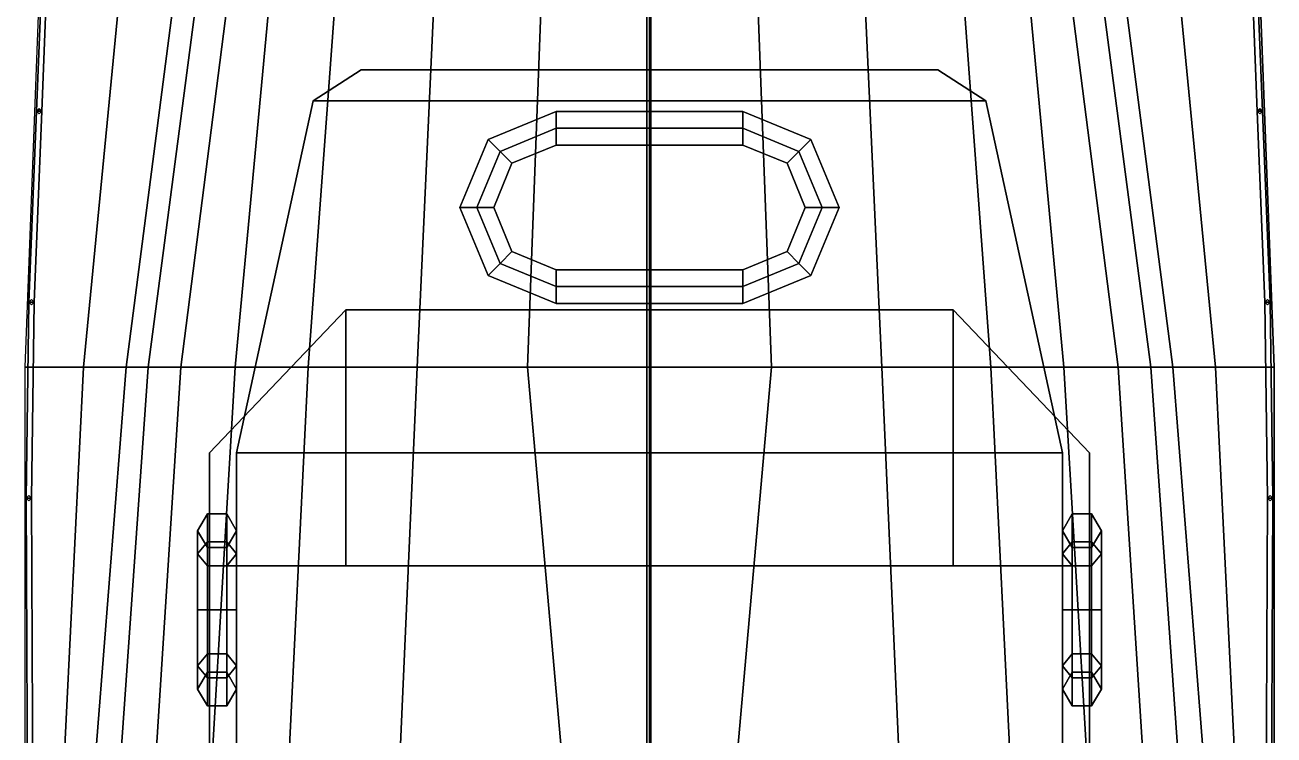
# Model space of a CAD drawing. Header units: millimetres. Extents: x -5 to 5, y -43 to 71.
# Drawn here: x -4.81 to 4.81, y 15.82 to 21.29 of the extents above; entities that cross this region are included whole.
import ezdxf

# ---------------------------------------------------------------- set-up
doc = ezdxf.new("R2010")
doc.units = ezdxf.units.MM
for name, color, linetype in [('boat', 3, 'Continuous'), ('hull2', 7, 'Continuous'), ('railings', 6, 'Continuous')]:
    doc.layers.add(name, color=color, linetype=linetype)

msp = doc.modelspace()

# ---------------------------------------------------------------- linework, layer by layer
for points in [[(-0.02, 6.52, 20.06), (0.01, 6.51, 20.08), (0.01, 42.49, 8.8073), (-0.02, 42.49, 8.79)], [(0.01, 6.53, 20.04), (-0.02, 6.52, 20.06), (-0.02, 42.49, 8.79), (0.01, 42.49, 8.7727)], [(0.01, 6.71, 18.51), (-0.02, 6.7, 18.53), (-0.02, 42.49, 8.79), (0.01, 42.49, 8.77)], [(-0.02, 6.7, 18.53), (0.01, 6.69, 18.55), (0.01, 42.49, 8.81), (-0.02, 42.49, 8.79)], [(0.01, 6.51, 20.08), (0.01, 6.53, 20.04), (0.01, 42.49, 8.7727), (0.01, 42.49, 8.8073)], [(0.01, 6.69, 18.55), (0.01, 6.71, 18.51), (0.01, 42.49, 8.77), (0.01, 42.49, 8.81)], [(-4.58, 24.75, 4.7), (-4.81, 18.65, 4.71), (4.81, 18.65, 4.71), (4.58, 24.75, 4.7)], [(0.94, 18.65, -2.91), (0, 18.65, -2.99), (0, 24.75, -2.99), (0.71, 24.75, -2.88)], [(1.51, 24.75, -2.65), (1.79, 18.65, -2.73), (0.94, 18.65, -2.91), (0.71, 24.75, -2.88)], [(2.18, 24.75, -2.3), (2.63, 18.65, -2.42), (1.79, 18.65, -2.73), (1.51, 24.75, -2.65)], [(2.62, 24.75, -1.9), (3.19, 18.65, -2.03), (2.63, 18.65, -2.42), (2.18, 24.75, -2.3)], [(2.83, 24.75, -1.59), (3.61, 18.65, -1.59), (3.19, 18.65, -2.03), (2.62, 24.75, -1.9)], [(3.06, 24.75, -1.13), (3.86, 18.65, -1.13), (3.61, 18.65, -1.59), (2.83, 24.75, -1.59)], [(3.24, 24.75, -0.56), (4.03, 18.65, -0.56), (3.86, 18.65, -1.13), (3.06, 24.75, -1.13)], [(3.77, 24.75, 2.04), (4.36, 18.65, 2.04), (4.03, 18.65, -0.56), (3.24, 24.75, -0.56)], [(4.58, 24.75, 4.7), (4.81, 18.65, 4.71), (4.36, 18.65, 2.04), (3.77, 24.75, 2.04)], [(-2.22, 20.94, 7.41), (-2.59, 20.7, 7.41), (2.59, 20.7, 7.41), (2.22, 20.94, 7.41)], [(-2.22, 20.94, 4.7), (-2.59, 20.7, 4.7), (-2.59, 20.7, 7.41), (-2.22, 20.94, 7.41)], [(2.22, 20.94, 7.41), (2.22, 20.94, 4.7), (-2.22, 20.94, 4.7), (-2.22, 20.94, 7.41)], [(2.59, 20.7, 7.41), (2.59, 20.7, 4.7), (2.22, 20.94, 4.7), (2.22, 20.94, 7.41)], [(-2.59, 20.7, 4.7), (-3.18, 17.99, 4.71), (-3.18, 17.99, 7.41), (-2.59, 20.7, 7.41)], [(-2.59, 20.7, 7.41), (-3.18, 17.99, 7.41), (3.18, 17.99, 7.41), (2.59, 20.7, 7.41)], [(3.18, 17.99, 7.41), (3.18, 17.99, 4.71), (2.59, 20.7, 4.7), (2.59, 20.7, 7.41)], [(-2.34, 17.12, 9.73), (-3.39, 17.12, 9.73), (-3.39, 17.99, 9.73), (-2.34, 19.09, 9.73)], [(-2.34, 19.09, 9.73), (-3.39, 17.99, 9.73), (-3.39, 17.12, 9.73), (-2.34, 17.12, 9.73)], [(-2.34, 19.09, 7.41), (-2.34, 17.12, 7.41), (-2.34, 17.12, 9.73), (-2.34, 19.09, 9.73)], [(-2.34, 19.09, 9.73), (-2.34, 17.12, 9.73), (2.34, 17.12, 9.73), (2.34, 19.09, 9.73)], [(2.34, 19.09, 9.73), (2.34, 19.09, 7.41), (-2.34, 19.09, 7.41), (-2.34, 19.09, 9.73)], [(2.34, 17.12, 9.73), (2.34, 17.12, 7.41), (2.34, 19.09, 7.41), (2.34, 19.09, 9.73)], [(2.34, 17.12, 9.73), (3.39, 17.12, 9.73), (3.39, 17.99, 9.73), (2.34, 19.09, 9.73)], [(2.34, 19.09, 9.73), (3.39, 17.99, 9.73), (3.39, 17.12, 9.73), (2.34, 17.12, 9.73)], [(-4.81, 18.65, 4.71), (-4.81, 12.55, 4.71), (4.81, 12.55, 4.71), (4.81, 18.65, 4.71)], [(0.4, 12.55, -2.99), (0, 12.55, -2.99), (0, 18.65, -2.99), (0.94, 18.65, -2.91)], [(1.79, 18.65, -2.73), (2.06, 12.55, -2.88), (0.4, 12.55, -2.99), (0.94, 18.65, -2.91)], [(2.63, 18.65, -2.42), (2.93, 12.55, -2.66), (2.06, 12.55, -2.88), (1.79, 18.65, -2.73)], [(3.19, 18.65, -2.03), (3.55, 12.55, -2.32), (2.93, 12.55, -2.66), (2.63, 18.65, -2.42)], [(3.61, 18.65, -1.59), (4, 12.55, -1.86), (3.55, 12.55, -2.32), (3.19, 18.65, -2.03)], [(3.86, 18.65, -1.13), (4.29, 12.55, -1.32), (4, 12.55, -1.86), (3.61, 18.65, -1.59)], [(4.03, 18.65, -0.56), (4.51, 12.55, -0.56), (4.29, 12.55, -1.32), (3.86, 18.65, -1.13)], [(4.36, 18.65, 2.04), (4.66, 12.55, 2.04), (4.51, 12.55, -0.56), (4.03, 18.65, -0.56)], [(4.81, 18.65, 4.71), (4.81, 12.55, 4.71), (4.66, 12.55, 2.04), (4.36, 18.65, 2.04)], [(-3.18, 17.99, 4.71), (-3.18, 15.45, 4.71), (-3.18, 15.45, 7.41), (-3.18, 17.99, 7.41)], [(-3.18, 17.99, 7.41), (-3.18, 15.45, 7.41), (3.18, 15.45, 7.41), (3.18, 17.99, 7.41)], [(3.18, 15.45, 7.41), (3.18, 15.45, 4.71), (3.18, 17.99, 4.71), (3.18, 17.99, 7.41)], [(-3.39, 17.12, 9.73), (-3.39, 15.45, 9.73), (-3.18, 15.45, 9.73), (-3.18, 17.12, 9.73)], [(-3.18, 17.12, 9.73), (-3.18, 15.45, 9.73), (-3.39, 15.45, 9.73), (-3.39, 17.12, 9.73)], [(-3.18, 17.12, 9.73), (-3.18, 15.7, 9.73), (3.18, 15.7, 9.73), (3.18, 17.12, 9.73)], [(-3.18, 17.12, 7.41), (-3.18, 15.7, 7.41), (-3.18, 15.7, 9.73), (-3.18, 17.12, 9.73)], [(-2.34, 17.12, 9.73), (-2.34, 17.12, 7.41), (-3.18, 17.12, 7.41), (-3.18, 17.12, 9.73)], [(3.18, 17.12, 9.73), (3.18, 17.12, 7.41), (2.34, 17.12, 7.41), (2.34, 17.12, 9.73)], [(3.18, 15.7, 9.73), (3.18, 15.7, 7.41), (3.18, 17.12, 7.41), (3.18, 17.12, 9.73)], [(3.18, 17.12, 9.73), (3.18, 15.45, 9.73), (3.39, 15.45, 9.73), (3.39, 17.12, 9.73)], [(3.39, 17.12, 9.73), (3.39, 15.45, 9.73), (3.18, 15.45, 9.73), (3.18, 17.12, 9.73)]]:
    msp.add_3dface(points)
at = {"layer": 'boat'}
for points in [[(-0.72, 20.49, 7.71), (-0.72, 20.6199, 7.635), (-1.2432, 20.4032, 7.635), (-1.1513, 20.3113, 7.71)], [(-0.72, 20.6199, 7.635), (-0.72, 20.6199, 7.485), (-1.2432, 20.4032, 7.485), (-1.2432, 20.4032, 7.635)], [(-0.72, 20.6199, 7.485), (-0.72, 20.49, 7.41), (-1.1513, 20.3113, 7.41), (-1.2432, 20.4032, 7.485)], [(-0.72, 20.49, 8.01), (-0.72, 20.6199, 7.935), (-1.2432, 20.4032, 7.935), (-1.1513, 20.3113, 8.01)], [(-0.72, 20.6199, 7.935), (-0.72, 20.6199, 7.785), (-1.2432, 20.4032, 7.785), (-1.2432, 20.4032, 7.935)], [(-0.72, 20.6199, 7.785), (-0.72, 20.49, 7.71), (-1.1513, 20.3113, 7.71), (-1.2432, 20.4032, 7.785)], [(-0.72, 20.6199, 7.935), (-0.72, 20.49, 8.01), (0.72, 20.49, 8.01), (0.72, 20.6199, 7.935)], [(-0.72, 20.6199, 7.785), (-0.72, 20.6199, 7.935), (0.72, 20.6199, 7.935), (0.72, 20.6199, 7.785)], [(-0.72, 20.49, 7.71), (-0.72, 20.6199, 7.785), (0.72, 20.6199, 7.785), (0.72, 20.49, 7.71)], [(-0.72, 20.6199, 7.635), (-0.72, 20.49, 7.71), (0.72, 20.49, 7.71), (0.72, 20.6199, 7.635)], [(-0.72, 20.6199, 7.485), (-0.72, 20.6199, 7.635), (0.72, 20.6199, 7.635), (0.72, 20.6199, 7.485)], [(-0.72, 20.49, 7.41), (-0.72, 20.6199, 7.485), (0.72, 20.6199, 7.485), (0.72, 20.49, 7.41)], [(1.1513, 20.3113, 7.71), (1.2432, 20.4032, 7.635), (0.72, 20.6199, 7.635), (0.72, 20.49, 7.71)], [(1.2432, 20.4032, 7.635), (1.2432, 20.4032, 7.485), (0.72, 20.6199, 7.485), (0.72, 20.6199, 7.635)], [(1.2432, 20.4032, 7.485), (1.1513, 20.3113, 7.41), (0.72, 20.49, 7.41), (0.72, 20.6199, 7.485)], [(1.2432, 20.4032, 7.935), (1.2432, 20.4032, 7.785), (0.72, 20.6199, 7.785), (0.72, 20.6199, 7.935)], [(1.1513, 20.3113, 8.01), (1.2432, 20.4032, 7.935), (0.72, 20.6199, 7.935), (0.72, 20.49, 8.01)], [(1.2432, 20.4032, 7.785), (1.1513, 20.3113, 7.71), (0.72, 20.49, 7.71), (0.72, 20.6199, 7.785)], [(-1.1513, 20.3113, 7.71), (-1.2432, 20.4032, 7.635), (-1.4599, 19.88, 7.635), (-1.33, 19.88, 7.71)], [(-1.2432, 20.4032, 7.635), (-1.2432, 20.4032, 7.485), (-1.4599, 19.88, 7.485), (-1.4599, 19.88, 7.635)], [(-1.2432, 20.4032, 7.485), (-1.1513, 20.3113, 7.41), (-1.33, 19.88, 7.41), (-1.4599, 19.88, 7.485)], [(-1.1513, 20.3113, 8.01), (-1.2432, 20.4032, 7.935), (-1.4599, 19.88, 7.935), (-1.33, 19.88, 8.01)], [(-1.2432, 20.4032, 7.935), (-1.2432, 20.4032, 7.785), (-1.4599, 19.88, 7.785), (-1.4599, 19.88, 7.935)], [(-1.2432, 20.4032, 7.785), (-1.1513, 20.3113, 7.71), (-1.33, 19.88, 7.71), (-1.4599, 19.88, 7.785)], [(-0.72, 20.49, 7.41), (-0.72, 20.3601, 7.485), (-1.0595, 20.2195, 7.485), (-1.1513, 20.3113, 7.41)], [(-0.72, 20.3601, 7.635), (-0.72, 20.49, 7.71), (-1.1513, 20.3113, 7.71), (-1.0595, 20.2195, 7.635)], [(-0.72, 20.3601, 7.935), (-0.72, 20.49, 8.01), (-1.1513, 20.3113, 8.01), (-1.0595, 20.2195, 7.935)], [(-0.72, 20.49, 7.71), (-0.72, 20.3601, 7.785), (-1.0595, 20.2195, 7.785), (-1.1513, 20.3113, 7.71)], [(-0.72, 20.49, 8.01), (-0.72, 20.3601, 7.935), (0.72, 20.3601, 7.935), (0.72, 20.49, 8.01)], [(-0.72, 20.49, 7.71), (-0.72, 20.3601, 7.635), (0.72, 20.3601, 7.635), (0.72, 20.49, 7.71)], [(-0.72, 20.3601, 7.785), (-0.72, 20.49, 7.71), (0.72, 20.49, 7.71), (0.72, 20.3601, 7.785)], [(-0.72, 20.3601, 7.485), (-0.72, 20.49, 7.41), (0.72, 20.49, 7.41), (0.72, 20.3601, 7.485)], [(1.1513, 20.3113, 7.41), (1.0595, 20.2195, 7.485), (0.72, 20.3601, 7.485), (0.72, 20.49, 7.41)], [(1.0595, 20.2195, 7.635), (1.1513, 20.3113, 7.71), (0.72, 20.49, 7.71), (0.72, 20.3601, 7.635)], [(1.0595, 20.2195, 7.935), (1.1513, 20.3113, 8.01), (0.72, 20.49, 8.01), (0.72, 20.3601, 7.935)], [(1.1513, 20.3113, 7.71), (1.0595, 20.2195, 7.785), (0.72, 20.3601, 7.785), (0.72, 20.49, 7.71)], [(1.33, 19.88, 7.71), (1.4599, 19.88, 7.635), (1.2432, 20.4032, 7.635), (1.1513, 20.3113, 7.71)], [(1.4599, 19.88, 7.485), (1.33, 19.88, 7.41), (1.1513, 20.3113, 7.41), (1.2432, 20.4032, 7.485)], [(1.33, 19.88, 8.01), (1.4599, 19.88, 7.935), (1.2432, 20.4032, 7.935), (1.1513, 20.3113, 8.01)], [(1.4599, 19.88, 7.785), (1.33, 19.88, 7.71), (1.1513, 20.3113, 7.71), (1.2432, 20.4032, 7.785)], [(1.4599, 19.88, 7.635), (1.4599, 19.88, 7.485), (1.2432, 20.4032, 7.485), (1.2432, 20.4032, 7.635)], [(1.4599, 19.88, 7.935), (1.4599, 19.88, 7.785), (1.2432, 20.4032, 7.785), (1.2432, 20.4032, 7.935)], [(-1.1513, 20.3113, 7.41), (-1.0595, 20.2195, 7.485), (-1.2001, 19.88, 7.485), (-1.33, 19.88, 7.41)], [(-1.0595, 20.2195, 7.635), (-1.1513, 20.3113, 7.71), (-1.33, 19.88, 7.71), (-1.2001, 19.88, 7.635)], [(-1.0595, 20.2195, 7.935), (-1.1513, 20.3113, 8.01), (-1.33, 19.88, 8.01), (-1.2001, 19.88, 7.935)], [(-1.1513, 20.3113, 7.71), (-1.0595, 20.2195, 7.785), (-1.2001, 19.88, 7.785), (-1.33, 19.88, 7.71)], [(-0.72, 20.3601, 7.485), (-0.72, 20.3601, 7.635), (-1.0595, 20.2195, 7.635), (-1.0595, 20.2195, 7.485)], [(-0.72, 20.3601, 7.785), (-0.72, 20.3601, 7.935), (-1.0595, 20.2195, 7.935), (-1.0595, 20.2195, 7.785)], [(-0.72, 20.3601, 7.935), (-0.72, 20.3601, 7.785), (0.72, 20.3601, 7.785), (0.72, 20.3601, 7.935)], [(-0.72, 20.3601, 7.635), (-0.72, 20.3601, 7.485), (0.72, 20.3601, 7.485), (0.72, 20.3601, 7.635)], [(1.0595, 20.2195, 7.485), (1.0595, 20.2195, 7.635), (0.72, 20.3601, 7.635), (0.72, 20.3601, 7.485)], [(1.0595, 20.2195, 7.785), (1.0595, 20.2195, 7.935), (0.72, 20.3601, 7.935), (0.72, 20.3601, 7.785)], [(1.33, 19.88, 7.41), (1.2001, 19.88, 7.485), (1.0595, 20.2195, 7.485), (1.1513, 20.3113, 7.41)], [(1.2001, 19.88, 7.635), (1.33, 19.88, 7.71), (1.1513, 20.3113, 7.71), (1.0595, 20.2195, 7.635)], [(1.2001, 19.88, 7.935), (1.33, 19.88, 8.01), (1.1513, 20.3113, 8.01), (1.0595, 20.2195, 7.935)], [(1.33, 19.88, 7.71), (1.2001, 19.88, 7.785), (1.0595, 20.2195, 7.785), (1.1513, 20.3113, 7.71)], [(-1.0595, 20.2195, 7.485), (-1.0595, 20.2195, 7.635), (-1.2001, 19.88, 7.635), (-1.2001, 19.88, 7.485)], [(-1.0595, 20.2195, 7.785), (-1.0595, 20.2195, 7.935), (-1.2001, 19.88, 7.935), (-1.2001, 19.88, 7.785)], [(1.2001, 19.88, 7.485), (1.2001, 19.88, 7.635), (1.0595, 20.2195, 7.635), (1.0595, 20.2195, 7.485)], [(1.2001, 19.88, 7.785), (1.2001, 19.88, 7.935), (1.0595, 20.2195, 7.935), (1.0595, 20.2195, 7.785)], [(-1.33, 19.88, 7.71), (-1.4599, 19.88, 7.635), (-1.2432, 19.3568, 7.635), (-1.1513, 19.4487, 7.71)], [(-1.4599, 19.88, 7.635), (-1.4599, 19.88, 7.485), (-1.2432, 19.3568, 7.485), (-1.2432, 19.3568, 7.635)], [(-1.4599, 19.88, 7.485), (-1.33, 19.88, 7.41), (-1.1513, 19.4487, 7.41), (-1.2432, 19.3568, 7.485)], [(-1.33, 19.88, 8.01), (-1.4599, 19.88, 7.935), (-1.2432, 19.3568, 7.935), (-1.1513, 19.4487, 8.01)], [(-1.4599, 19.88, 7.935), (-1.4599, 19.88, 7.785), (-1.2432, 19.3568, 7.785), (-1.2432, 19.3568, 7.935)], [(-1.4599, 19.88, 7.785), (-1.33, 19.88, 7.71), (-1.1513, 19.4487, 7.71), (-1.2432, 19.3568, 7.785)], [(-1.33, 19.88, 7.41), (-1.2001, 19.88, 7.485), (-1.0595, 19.5405, 7.485), (-1.1513, 19.4487, 7.41)], [(-1.2001, 19.88, 7.635), (-1.33, 19.88, 7.71), (-1.1513, 19.4487, 7.71), (-1.0595, 19.5405, 7.635)], [(-1.2001, 19.88, 7.935), (-1.33, 19.88, 8.01), (-1.1513, 19.4487, 8.01), (-1.0595, 19.5405, 7.935)], [(-1.33, 19.88, 7.71), (-1.2001, 19.88, 7.785), (-1.0595, 19.5405, 7.785), (-1.1513, 19.4487, 7.71)], [(-1.2001, 19.88, 7.485), (-1.2001, 19.88, 7.635), (-1.0595, 19.5405, 7.635), (-1.0595, 19.5405, 7.485)], [(-1.2001, 19.88, 7.785), (-1.2001, 19.88, 7.935), (-1.0595, 19.5405, 7.935), (-1.0595, 19.5405, 7.785)], [(1.1513, 19.4487, 7.41), (1.0595, 19.5405, 7.485), (1.2001, 19.88, 7.485), (1.33, 19.88, 7.41)], [(1.0595, 19.5405, 7.485), (1.0595, 19.5405, 7.635), (1.2001, 19.88, 7.635), (1.2001, 19.88, 7.485)], [(1.0595, 19.5405, 7.635), (1.1513, 19.4487, 7.71), (1.33, 19.88, 7.71), (1.2001, 19.88, 7.635)], [(1.0595, 19.5405, 7.935), (1.1513, 19.4487, 8.01), (1.33, 19.88, 8.01), (1.2001, 19.88, 7.935)], [(1.0595, 19.5405, 7.785), (1.0595, 19.5405, 7.935), (1.2001, 19.88, 7.935), (1.2001, 19.88, 7.785)], [(1.1513, 19.4487, 7.71), (1.0595, 19.5405, 7.785), (1.2001, 19.88, 7.785), (1.33, 19.88, 7.71)], [(1.1513, 19.4487, 7.71), (1.2432, 19.3568, 7.635), (1.4599, 19.88, 7.635), (1.33, 19.88, 7.71)], [(1.2432, 19.3568, 7.485), (1.1513, 19.4487, 7.41), (1.33, 19.88, 7.41), (1.4599, 19.88, 7.485)], [(1.1513, 19.4487, 8.01), (1.2432, 19.3568, 7.935), (1.4599, 19.88, 7.935), (1.33, 19.88, 8.01)], [(1.2432, 19.3568, 7.785), (1.1513, 19.4487, 7.71), (1.33, 19.88, 7.71), (1.4599, 19.88, 7.785)], [(1.2432, 19.3568, 7.635), (1.2432, 19.3568, 7.485), (1.4599, 19.88, 7.485), (1.4599, 19.88, 7.635)], [(1.2432, 19.3568, 7.935), (1.2432, 19.3568, 7.785), (1.4599, 19.88, 7.785), (1.4599, 19.88, 7.935)], [(-1.1513, 19.4487, 7.41), (-1.0595, 19.5405, 7.485), (-0.72, 19.3999, 7.485), (-0.72, 19.27, 7.41)], [(-1.0595, 19.5405, 7.635), (-1.1513, 19.4487, 7.71), (-0.72, 19.27, 7.71), (-0.72, 19.3999, 7.635)], [(-1.0595, 19.5405, 7.935), (-1.1513, 19.4487, 8.01), (-0.72, 19.27, 8.01), (-0.72, 19.3999, 7.935)], [(-1.1513, 19.4487, 7.71), (-1.0595, 19.5405, 7.785), (-0.72, 19.3999, 7.785), (-0.72, 19.27, 7.71)], [(-1.0595, 19.5405, 7.485), (-1.0595, 19.5405, 7.635), (-0.72, 19.3999, 7.635), (-0.72, 19.3999, 7.485)], [(-1.0595, 19.5405, 7.785), (-1.0595, 19.5405, 7.935), (-0.72, 19.3999, 7.935), (-0.72, 19.3999, 7.785)], [(0.72, 19.27, 7.41), (0.72, 19.3999, 7.485), (1.0595, 19.5405, 7.485), (1.1513, 19.4487, 7.41)], [(0.72, 19.3999, 7.485), (0.72, 19.3999, 7.635), (1.0595, 19.5405, 7.635), (1.0595, 19.5405, 7.485)], [(0.72, 19.3999, 7.635), (0.72, 19.27, 7.71), (1.1513, 19.4487, 7.71), (1.0595, 19.5405, 7.635)], [(0.72, 19.3999, 7.935), (0.72, 19.27, 8.01), (1.1513, 19.4487, 8.01), (1.0595, 19.5405, 7.935)], [(0.72, 19.3999, 7.785), (0.72, 19.3999, 7.935), (1.0595, 19.5405, 7.935), (1.0595, 19.5405, 7.785)], [(0.72, 19.27, 7.71), (0.72, 19.3999, 7.785), (1.0595, 19.5405, 7.785), (1.1513, 19.4487, 7.71)], [(-1.1513, 19.4487, 7.71), (-1.2432, 19.3568, 7.635), (-0.72, 19.1401, 7.635), (-0.72, 19.27, 7.71)], [(-1.2432, 19.3568, 7.485), (-1.1513, 19.4487, 7.41), (-0.72, 19.27, 7.41), (-0.72, 19.1401, 7.485)], [(-1.1513, 19.4487, 8.01), (-1.2432, 19.3568, 7.935), (-0.72, 19.1401, 7.935), (-0.72, 19.27, 8.01)], [(-1.2432, 19.3568, 7.785), (-1.1513, 19.4487, 7.71), (-0.72, 19.27, 7.71), (-0.72, 19.1401, 7.785)], [(0.72, 19.27, 7.71), (0.72, 19.1401, 7.635), (1.2432, 19.3568, 7.635), (1.1513, 19.4487, 7.71)], [(0.72, 19.1401, 7.485), (0.72, 19.27, 7.41), (1.1513, 19.4487, 7.41), (1.2432, 19.3568, 7.485)], [(0.72, 19.27, 8.01), (0.72, 19.1401, 7.935), (1.2432, 19.3568, 7.935), (1.1513, 19.4487, 8.01)], [(0.72, 19.1401, 7.785), (0.72, 19.27, 7.71), (1.1513, 19.4487, 7.71), (1.2432, 19.3568, 7.785)], [(-1.2432, 19.3568, 7.635), (-1.2432, 19.3568, 7.485), (-0.72, 19.1401, 7.485), (-0.72, 19.1401, 7.635)], [(-1.2432, 19.3568, 7.935), (-1.2432, 19.3568, 7.785), (-0.72, 19.1401, 7.785), (-0.72, 19.1401, 7.935)], [(-0.72, 19.27, 7.41), (-0.72, 19.3999, 7.485), (0.72, 19.3999, 7.485), (0.72, 19.27, 7.41)], [(-0.72, 19.3999, 7.485), (-0.72, 19.3999, 7.635), (0.72, 19.3999, 7.635), (0.72, 19.3999, 7.485)], [(-0.72, 19.3999, 7.635), (-0.72, 19.27, 7.71), (0.72, 19.27, 7.71), (0.72, 19.3999, 7.635)], [(-0.72, 19.3999, 7.935), (-0.72, 19.27, 8.01), (0.72, 19.27, 8.01), (0.72, 19.3999, 7.935)], [(-0.72, 19.3999, 7.785), (-0.72, 19.3999, 7.935), (0.72, 19.3999, 7.935), (0.72, 19.3999, 7.785)], [(-0.72, 19.27, 7.71), (-0.72, 19.3999, 7.785), (0.72, 19.3999, 7.785), (0.72, 19.27, 7.71)], [(0.72, 19.1401, 7.635), (0.72, 19.1401, 7.485), (1.2432, 19.3568, 7.485), (1.2432, 19.3568, 7.635)], [(0.72, 19.1401, 7.935), (0.72, 19.1401, 7.785), (1.2432, 19.3568, 7.785), (1.2432, 19.3568, 7.935)], [(-0.72, 19.27, 7.71), (-0.72, 19.1401, 7.635), (0.72, 19.1401, 7.635), (0.72, 19.27, 7.71)], [(-0.72, 19.1401, 7.485), (-0.72, 19.27, 7.41), (0.72, 19.27, 7.41), (0.72, 19.1401, 7.485)], [(-0.72, 19.27, 8.01), (-0.72, 19.1401, 7.935), (0.72, 19.1401, 7.935), (0.72, 19.27, 8.01)], [(-0.72, 19.1401, 7.785), (-0.72, 19.27, 7.71), (0.72, 19.27, 7.71), (0.72, 19.1401, 7.785)], [(-0.72, 19.1401, 7.635), (-0.72, 19.1401, 7.485), (0.72, 19.1401, 7.485), (0.72, 19.1401, 7.635)], [(-0.72, 19.1401, 7.935), (-0.72, 19.1401, 7.785), (0.72, 19.1401, 7.785), (0.72, 19.1401, 7.935)], [(-3.405, 17.5199, 5.99), (-3.48, 17.39, 5.99), (-3.48, 17.39, 7.43), (-3.405, 17.5199, 7.43)], [(-3.48, 17.39, 5.99), (-3.405, 17.5199, 5.99), (-3.405, 17.3032, 5.4668), (-3.48, 17.2113, 5.5587)], [(-3.48, 17.2113, 7.8613), (-3.405, 17.3032, 7.9532), (-3.405, 17.5199, 7.43), (-3.48, 17.39, 7.43)], [(-3.255, 17.5199, 5.99), (-3.405, 17.5199, 5.99), (-3.405, 17.5199, 7.43), (-3.255, 17.5199, 7.43)], [(-3.405, 17.5199, 5.99), (-3.255, 17.5199, 5.99), (-3.255, 17.3032, 5.4668), (-3.405, 17.3032, 5.4668)], [(-3.405, 17.3032, 7.9532), (-3.255, 17.3032, 7.9532), (-3.255, 17.5199, 7.43), (-3.405, 17.5199, 7.43)], [(-3.18, 17.39, 5.99), (-3.255, 17.5199, 5.99), (-3.255, 17.5199, 7.43), (-3.18, 17.39, 7.43)], [(-3.255, 17.5199, 5.99), (-3.18, 17.39, 5.99), (-3.18, 17.2113, 5.5587), (-3.255, 17.3032, 5.4668)], [(-3.255, 17.3032, 7.9532), (-3.18, 17.2113, 7.8613), (-3.18, 17.39, 7.43), (-3.255, 17.5199, 7.43)], [(3.255, 17.3032, 5.4668), (3.18, 17.2113, 5.5587), (3.18, 17.39, 5.99), (3.255, 17.5199, 5.99)], [(3.255, 17.5199, 5.99), (3.18, 17.39, 5.99), (3.18, 17.39, 7.43), (3.255, 17.5199, 7.43)], [(3.255, 17.5199, 7.43), (3.18, 17.39, 7.43), (3.18, 17.2113, 7.8613), (3.255, 17.3032, 7.9532)], [(3.405, 17.3032, 5.4668), (3.255, 17.3032, 5.4668), (3.255, 17.5199, 5.99), (3.405, 17.5199, 5.99)], [(3.405, 17.5199, 7.43), (3.255, 17.5199, 7.43), (3.255, 17.3032, 7.9532), (3.405, 17.3032, 7.9532)], [(3.405, 17.5199, 5.99), (3.255, 17.5199, 5.99), (3.255, 17.5199, 7.43), (3.405, 17.5199, 7.43)], [(3.48, 17.2113, 5.5587), (3.405, 17.3032, 5.4668), (3.405, 17.5199, 5.99), (3.48, 17.39, 5.99)], [(3.48, 17.39, 5.99), (3.405, 17.5199, 5.99), (3.405, 17.5199, 7.43), (3.48, 17.39, 7.43)], [(3.48, 17.39, 7.43), (3.405, 17.5199, 7.43), (3.405, 17.3032, 7.9532), (3.48, 17.2113, 7.8613)], [(-3.48, 17.39, 5.99), (-3.405, 17.2601, 5.99), (-3.405, 17.2601, 7.43), (-3.48, 17.39, 7.43)], [(-3.405, 17.2601, 5.99), (-3.48, 17.39, 5.99), (-3.48, 17.2113, 5.5587), (-3.405, 17.1195, 5.6505)], [(-3.405, 17.1195, 7.7695), (-3.48, 17.2113, 7.8613), (-3.48, 17.39, 7.43), (-3.405, 17.2601, 7.43)], [(-3.255, 17.2601, 5.99), (-3.18, 17.39, 5.99), (-3.18, 17.39, 7.43), (-3.255, 17.2601, 7.43)], [(-3.18, 17.39, 5.99), (-3.255, 17.2601, 5.99), (-3.255, 17.1195, 5.6505), (-3.18, 17.2113, 5.5587)], [(-3.18, 17.2113, 7.8613), (-3.255, 17.1195, 7.7695), (-3.255, 17.2601, 7.43), (-3.18, 17.39, 7.43)], [(3.18, 17.2113, 5.5587), (3.255, 17.1195, 5.6505), (3.255, 17.2601, 5.99), (3.18, 17.39, 5.99)], [(3.18, 17.39, 7.43), (3.255, 17.2601, 7.43), (3.255, 17.1195, 7.7695), (3.18, 17.2113, 7.8613)], [(3.18, 17.39, 5.99), (3.255, 17.2601, 5.99), (3.255, 17.2601, 7.43), (3.18, 17.39, 7.43)], [(3.405, 17.1195, 5.6505), (3.48, 17.2113, 5.5587), (3.48, 17.39, 5.99), (3.405, 17.2601, 5.99)], [(3.405, 17.2601, 7.43), (3.48, 17.39, 7.43), (3.48, 17.2113, 7.8613), (3.405, 17.1195, 7.7695)], [(3.405, 17.2601, 5.99), (3.48, 17.39, 5.99), (3.48, 17.39, 7.43), (3.405, 17.2601, 7.43)], [(-3.48, 17.2113, 5.5587), (-3.405, 17.3032, 5.4668), (-3.405, 16.78, 5.2501), (-3.48, 16.78, 5.38)], [(-3.48, 16.78, 8.04), (-3.405, 16.78, 8.1699), (-3.405, 17.3032, 7.9532), (-3.48, 17.2113, 7.8613)], [(-3.405, 17.3032, 5.4668), (-3.255, 17.3032, 5.4668), (-3.255, 16.78, 5.2501), (-3.405, 16.78, 5.2501)], [(-3.405, 16.78, 8.1699), (-3.255, 16.78, 8.1699), (-3.255, 17.3032, 7.9532), (-3.405, 17.3032, 7.9532)], [(-3.405, 17.2601, 5.99), (-3.255, 17.2601, 5.99), (-3.255, 17.2601, 7.43), (-3.405, 17.2601, 7.43)], [(-3.255, 17.2601, 5.99), (-3.405, 17.2601, 5.99), (-3.405, 17.1195, 5.6505), (-3.255, 17.1195, 5.6505)], [(-3.255, 17.1195, 7.7695), (-3.405, 17.1195, 7.7695), (-3.405, 17.2601, 7.43), (-3.255, 17.2601, 7.43)], [(-3.255, 17.3032, 5.4668), (-3.18, 17.2113, 5.5587), (-3.18, 16.78, 5.38), (-3.255, 16.78, 5.2501)], [(-3.255, 16.78, 8.1699), (-3.18, 16.78, 8.04), (-3.18, 17.2113, 7.8613), (-3.255, 17.3032, 7.9532)], [(-3.255, 17.2601, 5.99), (-3.255, 17.2601, 7.43), (-3.255, 16.2999, 7.43), (-3.255, 16.2999, 5.99)], [(-3.255, 16.2999, 5.99), (-3.255, 16.2999, 7.43), (-3.255, 17.2601, 7.43), (-3.255, 17.2601, 5.99)], [(-3.255, 16.4405, 5.6505), (-3.255, 16.2999, 5.99), (-3.255, 17.2601, 5.99), (-3.255, 17.1195, 5.6505)], [(-3.255, 17.1195, 5.6505), (-3.255, 17.2601, 5.99), (-3.255, 16.2999, 5.99), (-3.255, 16.4405, 5.6505)], [(-3.255, 17.1195, 7.7695), (-3.255, 17.2601, 7.43), (-3.255, 16.2999, 7.43), (-3.255, 16.4405, 7.7695)], [(-3.255, 16.4405, 7.7695), (-3.255, 16.2999, 7.43), (-3.255, 17.2601, 7.43), (-3.255, 17.1195, 7.7695)], [(3.255, 16.78, 5.2501), (3.18, 16.78, 5.38), (3.18, 17.2113, 5.5587), (3.255, 17.3032, 5.4668)], [(3.255, 17.3032, 7.9532), (3.18, 17.2113, 7.8613), (3.18, 16.78, 8.04), (3.255, 16.78, 8.1699)], [(3.405, 16.78, 5.2501), (3.255, 16.78, 5.2501), (3.255, 17.3032, 5.4668), (3.405, 17.3032, 5.4668)], [(3.405, 17.3032, 7.9532), (3.255, 17.3032, 7.9532), (3.255, 16.78, 8.1699), (3.405, 16.78, 8.1699)], [(3.255, 17.1195, 5.6505), (3.255, 17.2601, 5.99), (3.255, 16.2999, 5.99), (3.255, 16.4405, 5.6505)], [(3.255, 16.4405, 5.6505), (3.255, 16.2999, 5.99), (3.255, 17.2601, 5.99), (3.255, 17.1195, 5.6505)], [(3.255, 16.2999, 5.99), (3.255, 16.2999, 7.43), (3.255, 17.2601, 7.43), (3.255, 17.2601, 5.99)], [(3.255, 17.2601, 5.99), (3.255, 17.2601, 7.43), (3.255, 16.2999, 7.43), (3.255, 16.2999, 5.99)], [(3.255, 16.4405, 7.7695), (3.255, 16.2999, 7.43), (3.255, 17.2601, 7.43), (3.255, 17.1195, 7.7695)], [(3.255, 17.1195, 7.7695), (3.255, 17.2601, 7.43), (3.255, 16.2999, 7.43), (3.255, 16.4405, 7.7695)], [(3.255, 17.1195, 5.6505), (3.405, 17.1195, 5.6505), (3.405, 17.2601, 5.99), (3.255, 17.2601, 5.99)], [(3.255, 17.2601, 7.43), (3.405, 17.2601, 7.43), (3.405, 17.1195, 7.7695), (3.255, 17.1195, 7.7695)], [(3.255, 17.2601, 5.99), (3.405, 17.2601, 5.99), (3.405, 17.2601, 7.43), (3.255, 17.2601, 7.43)], [(3.48, 16.78, 5.38), (3.405, 16.78, 5.2501), (3.405, 17.3032, 5.4668), (3.48, 17.2113, 5.5587)], [(3.48, 17.2113, 7.8613), (3.405, 17.3032, 7.9532), (3.405, 16.78, 8.1699), (3.48, 16.78, 8.04)], [(-3.405, 17.1195, 5.6505), (-3.48, 17.2113, 5.5587), (-3.48, 16.78, 5.38), (-3.405, 16.78, 5.5099)], [(-3.405, 16.78, 7.9101), (-3.48, 16.78, 8.04), (-3.48, 17.2113, 7.8613), (-3.405, 17.1195, 7.7695)], [(-3.18, 17.2113, 5.5587), (-3.255, 17.1195, 5.6505), (-3.255, 16.78, 5.5099), (-3.18, 16.78, 5.38)], [(-3.18, 16.78, 8.04), (-3.255, 16.78, 7.9101), (-3.255, 17.1195, 7.7695), (-3.18, 17.2113, 7.8613)], [(3.18, 17.2113, 7.8613), (3.255, 17.1195, 7.7695), (3.255, 16.78, 7.9101), (3.18, 16.78, 8.04)], [(3.18, 16.78, 5.38), (3.255, 16.78, 5.5099), (3.255, 17.1195, 5.6505), (3.18, 17.2113, 5.5587)], [(3.405, 17.1195, 7.7695), (3.48, 17.2113, 7.8613), (3.48, 16.78, 8.04), (3.405, 16.78, 7.9101)], [(3.405, 16.78, 5.5099), (3.48, 16.78, 5.38), (3.48, 17.2113, 5.5587), (3.405, 17.1195, 5.6505)], [(-3.255, 17.1195, 5.6505), (-3.405, 17.1195, 5.6505), (-3.405, 16.78, 5.5099), (-3.255, 16.78, 5.5099)], [(-3.255, 16.78, 7.9101), (-3.405, 16.78, 7.9101), (-3.405, 17.1195, 7.7695), (-3.255, 17.1195, 7.7695)], [(-3.255, 16.78, 5.5099), (-3.255, 17.1195, 5.6505), (-3.255, 16.4405, 5.6505), (-3.255, 16.78, 5.5099)], [(-3.255, 16.78, 5.5099), (-3.255, 16.4405, 5.6505), (-3.255, 17.1195, 5.6505), (-3.255, 16.78, 5.5099)], [(-3.255, 16.78, 7.9101), (-3.255, 17.1195, 7.7695), (-3.255, 16.4405, 7.7695), (-3.255, 16.78, 7.9101)], [(-3.255, 16.78, 7.9101), (-3.255, 16.4405, 7.7695), (-3.255, 17.1195, 7.7695), (-3.255, 16.78, 7.9101)], [(3.255, 16.78, 5.5099), (3.255, 16.4405, 5.6505), (3.255, 17.1195, 5.6505), (3.255, 16.78, 5.5099)], [(3.255, 16.78, 5.5099), (3.255, 17.1195, 5.6505), (3.255, 16.4405, 5.6505), (3.255, 16.78, 5.5099)], [(3.255, 16.78, 7.9101), (3.255, 16.4405, 7.7695), (3.255, 17.1195, 7.7695), (3.255, 16.78, 7.9101)], [(3.255, 16.78, 7.9101), (3.255, 17.1195, 7.7695), (3.255, 16.4405, 7.7695), (3.255, 16.78, 7.9101)], [(3.255, 17.1195, 7.7695), (3.405, 17.1195, 7.7695), (3.405, 16.78, 7.9101), (3.255, 16.78, 7.9101)], [(3.255, 16.78, 5.5099), (3.405, 16.78, 5.5099), (3.405, 17.1195, 5.6505), (3.255, 17.1195, 5.6505)], [(-3.405, 16.78, 5.5099), (-3.48, 16.78, 5.38), (-3.48, 16.3487, 5.5587), (-3.405, 16.4405, 5.6505)], [(-3.48, 16.78, 5.38), (-3.405, 16.78, 5.2501), (-3.405, 16.2568, 5.4668), (-3.48, 16.3487, 5.5587)], [(-3.405, 16.4405, 7.7695), (-3.48, 16.3487, 7.8613), (-3.48, 16.78, 8.04), (-3.405, 16.78, 7.9101)], [(-3.48, 16.3487, 7.8613), (-3.405, 16.2568, 7.9532), (-3.405, 16.78, 8.1699), (-3.48, 16.78, 8.04)], [(-3.405, 16.78, 5.2501), (-3.255, 16.78, 5.2501), (-3.255, 16.2568, 5.4668), (-3.405, 16.2568, 5.4668)], [(-3.255, 16.78, 5.5099), (-3.405, 16.78, 5.5099), (-3.405, 16.4405, 5.6505), (-3.255, 16.4405, 5.6505)], [(-3.405, 16.2568, 7.9532), (-3.255, 16.2568, 7.9532), (-3.255, 16.78, 8.1699), (-3.405, 16.78, 8.1699)], [(-3.255, 16.4405, 7.7695), (-3.405, 16.4405, 7.7695), (-3.405, 16.78, 7.9101), (-3.255, 16.78, 7.9101)], [(-3.18, 16.78, 5.38), (-3.255, 16.78, 5.5099), (-3.255, 16.4405, 5.6505), (-3.18, 16.3487, 5.5587)], [(-3.255, 16.78, 5.2501), (-3.18, 16.78, 5.38), (-3.18, 16.3487, 5.5587), (-3.255, 16.2568, 5.4668)], [(-3.18, 16.3487, 7.8613), (-3.255, 16.4405, 7.7695), (-3.255, 16.78, 7.9101), (-3.18, 16.78, 8.04)], [(-3.255, 16.2568, 7.9532), (-3.18, 16.3487, 7.8613), (-3.18, 16.78, 8.04), (-3.255, 16.78, 8.1699)], [(3.255, 16.2568, 5.4668), (3.18, 16.3487, 5.5587), (3.18, 16.78, 5.38), (3.255, 16.78, 5.2501)], [(3.18, 16.78, 8.04), (3.255, 16.78, 7.9101), (3.255, 16.4405, 7.7695), (3.18, 16.3487, 7.8613)], [(3.255, 16.78, 8.1699), (3.18, 16.78, 8.04), (3.18, 16.3487, 7.8613), (3.255, 16.2568, 7.9532)], [(3.18, 16.3487, 5.5587), (3.255, 16.4405, 5.6505), (3.255, 16.78, 5.5099), (3.18, 16.78, 5.38)], [(3.405, 16.2568, 5.4668), (3.255, 16.2568, 5.4668), (3.255, 16.78, 5.2501), (3.405, 16.78, 5.2501)], [(3.405, 16.78, 8.1699), (3.255, 16.78, 8.1699), (3.255, 16.2568, 7.9532), (3.405, 16.2568, 7.9532)], [(3.255, 16.78, 7.9101), (3.405, 16.78, 7.9101), (3.405, 16.4405, 7.7695), (3.255, 16.4405, 7.7695)], [(3.255, 16.4405, 5.6505), (3.405, 16.4405, 5.6505), (3.405, 16.78, 5.5099), (3.255, 16.78, 5.5099)], [(3.48, 16.3487, 5.5587), (3.405, 16.2568, 5.4668), (3.405, 16.78, 5.2501), (3.48, 16.78, 5.38)], [(3.405, 16.78, 7.9101), (3.48, 16.78, 8.04), (3.48, 16.3487, 7.8613), (3.405, 16.4405, 7.7695)], [(3.48, 16.78, 8.04), (3.405, 16.78, 8.1699), (3.405, 16.2568, 7.9532), (3.48, 16.3487, 7.8613)], [(3.405, 16.4405, 5.6505), (3.48, 16.3487, 5.5587), (3.48, 16.78, 5.38), (3.405, 16.78, 5.5099)], [(-3.405, 16.4405, 5.6505), (-3.48, 16.3487, 5.5587), (-3.48, 16.17, 5.99), (-3.405, 16.2999, 5.99)], [(-3.405, 16.2999, 7.43), (-3.48, 16.17, 7.43), (-3.48, 16.3487, 7.8613), (-3.405, 16.4405, 7.7695)], [(-3.255, 16.4405, 5.6505), (-3.405, 16.4405, 5.6505), (-3.405, 16.2999, 5.99), (-3.255, 16.2999, 5.99)], [(-3.255, 16.2999, 7.43), (-3.405, 16.2999, 7.43), (-3.405, 16.4405, 7.7695), (-3.255, 16.4405, 7.7695)], [(-3.18, 16.3487, 5.5587), (-3.255, 16.4405, 5.6505), (-3.255, 16.2999, 5.99), (-3.18, 16.17, 5.99)], [(-3.18, 16.17, 7.43), (-3.255, 16.2999, 7.43), (-3.255, 16.4405, 7.7695), (-3.18, 16.3487, 7.8613)], [(3.18, 16.17, 5.99), (3.255, 16.2999, 5.99), (3.255, 16.4405, 5.6505), (3.18, 16.3487, 5.5587)], [(3.18, 16.3487, 7.8613), (3.255, 16.4405, 7.7695), (3.255, 16.2999, 7.43), (3.18, 16.17, 7.43)], [(3.255, 16.2999, 5.99), (3.405, 16.2999, 5.99), (3.405, 16.4405, 5.6505), (3.255, 16.4405, 5.6505)], [(3.255, 16.4405, 7.7695), (3.405, 16.4405, 7.7695), (3.405, 16.2999, 7.43), (3.255, 16.2999, 7.43)], [(3.405, 16.2999, 5.99), (3.48, 16.17, 5.99), (3.48, 16.3487, 5.5587), (3.405, 16.4405, 5.6505)], [(3.405, 16.4405, 7.7695), (3.48, 16.3487, 7.8613), (3.48, 16.17, 7.43), (3.405, 16.2999, 7.43)], [(-3.48, 16.3487, 5.5587), (-3.405, 16.2568, 5.4668), (-3.405, 16.0401, 5.99), (-3.48, 16.17, 5.99)], [(-3.48, 16.17, 7.43), (-3.405, 16.0401, 7.43), (-3.405, 16.2568, 7.9532), (-3.48, 16.3487, 7.8613)], [(-3.405, 16.2999, 5.99), (-3.48, 16.17, 5.99), (-3.48, 16.17, 7.43), (-3.405, 16.2999, 7.43)], [(-3.255, 16.2999, 5.99), (-3.405, 16.2999, 5.99), (-3.405, 16.2999, 7.43), (-3.255, 16.2999, 7.43)], [(-3.255, 16.2568, 5.4668), (-3.18, 16.3487, 5.5587), (-3.18, 16.17, 5.99), (-3.255, 16.0401, 5.99)], [(-3.255, 16.0401, 7.43), (-3.18, 16.17, 7.43), (-3.18, 16.3487, 7.8613), (-3.255, 16.2568, 7.9532)], [(-3.18, 16.17, 5.99), (-3.255, 16.2999, 5.99), (-3.255, 16.2999, 7.43), (-3.18, 16.17, 7.43)], [(3.255, 16.0401, 5.99), (3.18, 16.17, 5.99), (3.18, 16.3487, 5.5587), (3.255, 16.2568, 5.4668)], [(3.255, 16.2568, 7.9532), (3.18, 16.3487, 7.8613), (3.18, 16.17, 7.43), (3.255, 16.0401, 7.43)], [(3.255, 16.2999, 5.99), (3.18, 16.17, 5.99), (3.18, 16.17, 7.43), (3.255, 16.2999, 7.43)], [(3.405, 16.2999, 5.99), (3.255, 16.2999, 5.99), (3.255, 16.2999, 7.43), (3.405, 16.2999, 7.43)], [(3.48, 16.17, 5.99), (3.405, 16.0401, 5.99), (3.405, 16.2568, 5.4668), (3.48, 16.3487, 5.5587)], [(3.48, 16.3487, 7.8613), (3.405, 16.2568, 7.9532), (3.405, 16.0401, 7.43), (3.48, 16.17, 7.43)], [(3.48, 16.17, 5.99), (3.405, 16.2999, 5.99), (3.405, 16.2999, 7.43), (3.48, 16.17, 7.43)], [(-3.48, 16.17, 5.99), (-3.405, 16.0401, 5.99), (-3.405, 16.0401, 7.43), (-3.48, 16.17, 7.43)], [(-3.405, 16.2568, 5.4668), (-3.255, 16.2568, 5.4668), (-3.255, 16.0401, 5.99), (-3.405, 16.0401, 5.99)], [(-3.405, 16.0401, 7.43), (-3.255, 16.0401, 7.43), (-3.255, 16.2568, 7.9532), (-3.405, 16.2568, 7.9532)], [(-3.255, 16.0401, 5.99), (-3.18, 16.17, 5.99), (-3.18, 16.17, 7.43), (-3.255, 16.0401, 7.43)], [(3.18, 16.17, 5.99), (3.255, 16.0401, 5.99), (3.255, 16.0401, 7.43), (3.18, 16.17, 7.43)], [(3.405, 16.0401, 5.99), (3.255, 16.0401, 5.99), (3.255, 16.2568, 5.4668), (3.405, 16.2568, 5.4668)], [(3.405, 16.2568, 7.9532), (3.255, 16.2568, 7.9532), (3.255, 16.0401, 7.43), (3.405, 16.0401, 7.43)], [(3.405, 16.0401, 5.99), (3.48, 16.17, 5.99), (3.48, 16.17, 7.43), (3.405, 16.0401, 7.43)], [(-3.405, 16.0401, 5.99), (-3.255, 16.0401, 5.99), (-3.255, 16.0401, 7.43), (-3.405, 16.0401, 7.43)], [(3.255, 16.0401, 5.99), (3.405, 16.0401, 5.99), (3.405, 16.0401, 7.43), (3.255, 16.0401, 7.43)]]:
    msp.add_3dface(points, dxfattribs=at)
at = {"layer": 'hull2'}
for points in [[(-4.58, 24.75, 4.7), (-4.81, 18.65, 4.71), (-4.36, 18.65, 2.04), (-3.77, 24.75, 2.04)], [(-3.77, 24.75, 2.04), (-4.36, 18.65, 2.04), (-4.03, 18.65, -0.56), (-3.24, 24.75, -0.56)], [(-3.24, 24.75, -0.56), (-4.03, 18.65, -0.56), (-3.86, 18.65, -1.13), (-3.06, 24.75, -1.13)], [(-3.06, 24.75, -1.13), (-3.86, 18.65, -1.13), (-3.61, 18.65, -1.59), (-2.83, 24.75, -1.59)], [(-2.83, 24.75, -1.59), (-3.61, 18.65, -1.59), (-3.19, 18.65, -2.03), (-2.62, 24.75, -1.9)], [(-2.62, 24.75, -1.9), (-3.19, 18.65, -2.03), (-2.63, 18.65, -2.42), (-2.18, 24.75, -2.3)], [(-2.18, 24.75, -2.3), (-2.63, 18.65, -2.42), (-1.79, 18.65, -2.73), (-1.51, 24.75, -2.65)], [(-1.51, 24.75, -2.65), (-1.79, 18.65, -2.73), (-0.94, 18.65, -2.91), (-0.71, 24.75, -2.88)], [(-0.94, 18.65, -2.91), (0, 18.65, -2.99), (0, 24.75, -2.99), (-0.71, 24.75, -2.88)], [(-4.81, 18.65, 4.71), (-4.81, 12.55, 4.71), (-4.66, 12.55, 2.04), (-4.36, 18.65, 2.04)], [(-4.36, 18.65, 2.04), (-4.66, 12.55, 2.04), (-4.51, 12.55, -0.56), (-4.03, 18.65, -0.56)], [(-4.03, 18.65, -0.56), (-4.51, 12.55, -0.56), (-4.29, 12.55, -1.32), (-3.86, 18.65, -1.13)], [(-3.86, 18.65, -1.13), (-4.29, 12.55, -1.32), (-4, 12.55, -1.86), (-3.61, 18.65, -1.59)], [(-3.61, 18.65, -1.59), (-4, 12.55, -1.86), (-3.55, 12.55, -2.32), (-3.19, 18.65, -2.03)], [(-3.19, 18.65, -2.03), (-3.55, 12.55, -2.32), (-2.93, 12.55, -2.66), (-2.63, 18.65, -2.42)], [(-2.63, 18.65, -2.42), (-2.93, 12.55, -2.66), (-2.06, 12.55, -2.88), (-1.79, 18.65, -2.73)], [(-1.79, 18.65, -2.73), (-2.06, 12.55, -2.88), (-0.4, 12.55, -2.99), (-0.94, 18.65, -2.91)], [(-0.4, 12.55, -2.99), (0, 12.55, -2.99), (0, 18.65, -2.99), (-0.94, 18.65, -2.91)]]:
    msp.add_3dface(points, dxfattribs=at)
at = {"layer": 'railings'}
for points in [[(-4.62, 22.15, 5.82), (-4.68, 20.62, 5.82), (-4.72, 20.62, 5.82), (-4.66, 22.15, 5.82)], [(-4.66, 22.15, 5.82), (-4.72, 20.62, 5.82), (-4.68, 20.62, 5.82), (-4.62, 22.15, 5.82)], [(4.62, 22.15, 5.82), (4.68, 20.62, 5.82), (4.72, 20.62, 5.82), (4.66, 22.15, 5.82)], [(4.66, 22.15, 5.82), (4.72, 20.62, 5.82), (4.68, 20.62, 5.82), (4.62, 22.15, 5.82)], [(-4.68, 20.62, 5.82), (-4.74, 19.15, 5.83), (-4.78, 19.15, 5.83), (-4.72, 20.62, 5.82)], [(-4.72, 20.62, 5.82), (-4.78, 19.15, 5.83), (-4.74, 19.15, 5.83), (-4.68, 20.62, 5.82)], [(-4.72, 20.62, 4.7), (-4.7, 20.64, 4.7), (-4.7, 20.64, 5.82), (-4.72, 20.62, 5.82)], [(-4.7, 20.6, 4.7), (-4.72, 20.62, 4.7), (-4.72, 20.62, 5.82), (-4.7, 20.6, 5.82)], [(-4.7, 20.64, 4.7), (-4.68, 20.62, 4.7), (-4.68, 20.62, 5.82), (-4.7, 20.64, 5.82)], [(-4.68, 20.62, 4.7), (-4.7, 20.6, 4.7), (-4.7, 20.6, 5.82), (-4.68, 20.62, 5.82)], [(4.7, 20.64, 4.7), (4.68, 20.62, 4.7), (4.68, 20.62, 5.82), (4.7, 20.64, 5.82)], [(4.68, 20.62, 4.7), (4.7, 20.6, 4.7), (4.7, 20.6, 5.82), (4.68, 20.62, 5.82)], [(4.72, 20.62, 5.82), (4.78, 19.15, 5.83), (4.74, 19.15, 5.83), (4.68, 20.62, 5.82)], [(4.68, 20.62, 5.82), (4.74, 19.15, 5.83), (4.78, 19.15, 5.83), (4.72, 20.62, 5.82)], [(4.72, 20.62, 4.7), (4.7, 20.64, 4.7), (4.7, 20.64, 5.82), (4.72, 20.62, 5.82)], [(4.7, 20.6, 4.7), (4.72, 20.62, 4.7), (4.72, 20.62, 5.82), (4.7, 20.6, 5.82)], [(-4.74, 19.15, 5.83), (-4.76, 17.64, 5.83), (-4.8, 17.64, 5.83), (-4.78, 19.15, 5.83)], [(-4.78, 19.15, 5.83), (-4.8, 17.64, 5.83), (-4.76, 17.64, 5.83), (-4.74, 19.15, 5.83)], [(-4.78, 19.15, 4.71), (-4.76, 19.17, 4.71), (-4.76, 19.17, 5.83), (-4.78, 19.15, 5.83)], [(-4.76, 19.13, 4.71), (-4.78, 19.15, 4.71), (-4.78, 19.15, 5.83), (-4.76, 19.13, 5.83)], [(-4.76, 19.17, 4.71), (-4.74, 19.15, 4.71), (-4.74, 19.15, 5.83), (-4.76, 19.17, 5.83)], [(-4.74, 19.15, 4.71), (-4.76, 19.13, 4.71), (-4.76, 19.13, 5.83), (-4.74, 19.15, 5.83)], [(4.76, 19.17, 4.71), (4.74, 19.15, 4.71), (4.74, 19.15, 5.83), (4.76, 19.17, 5.83)], [(4.74, 19.15, 4.71), (4.76, 19.13, 4.71), (4.76, 19.13, 5.83), (4.74, 19.15, 5.83)], [(4.74, 19.15, 5.83), (4.76, 17.64, 5.83), (4.8, 17.64, 5.83), (4.78, 19.15, 5.83)], [(4.78, 19.15, 5.83), (4.8, 17.64, 5.83), (4.76, 17.64, 5.83), (4.74, 19.15, 5.83)], [(4.78, 19.15, 4.71), (4.76, 19.17, 4.71), (4.76, 19.17, 5.83), (4.78, 19.15, 5.83)], [(4.76, 19.13, 4.71), (4.78, 19.15, 4.71), (4.78, 19.15, 5.83), (4.76, 19.13, 5.83)], [(-2.34, 19.09, 9.73), (-3.39, 17.99, 9.73), (-3.39, 17.99, 11.15), (-2.34, 19.09, 11.45)], [(-2.34, 19.09, 11.45), (-3.39, 17.99, 11.15), (-3.39, 17.99, 9.73), (-2.34, 19.09, 9.73)], [(2.34, 19.09, 11.45), (-2.34, 19.09, 11.45), (-2.34, 19.09, 9.73), (2.34, 19.09, 9.73)], [(2.34, 19.09, 9.73), (-2.34, 19.09, 9.73), (-2.34, 19.09, 11.45), (2.34, 19.09, 11.45)], [(2.34, 19.09, 11.45), (3.39, 17.99, 11.15), (3.39, 17.99, 9.73), (2.34, 19.09, 9.73)], [(2.34, 19.09, 9.73), (3.39, 17.99, 9.73), (3.39, 17.99, 11.15), (2.34, 19.09, 11.45)], [(-3.39, 17.99, 9.73), (-3.39, 15.45, 9.73), (-3.39, 15.45, 11.15), (-3.39, 17.99, 11.15)], [(-3.39, 17.99, 11.15), (-3.39, 15.45, 11.15), (-3.39, 15.45, 9.73), (-3.39, 17.99, 9.73)], [(3.39, 17.99, 11.15), (3.39, 15.45, 11.15), (3.39, 15.45, 9.73), (3.39, 17.99, 9.73)], [(3.39, 17.99, 9.73), (3.39, 15.45, 9.73), (3.39, 15.45, 11.15), (3.39, 17.99, 11.15)], [(-4.8, 17.64, 4.71), (-4.78, 17.66, 4.71), (-4.78, 17.66, 5.83), (-4.8, 17.64, 5.83)], [(-4.8, 17.64, 5.83), (-4.79, 15.36, 5.83), (-4.75, 15.36, 5.83), (-4.76, 17.64, 5.83)], [(-4.76, 17.64, 5.83), (-4.75, 15.36, 5.83), (-4.79, 15.36, 5.83), (-4.8, 17.64, 5.83)], [(-4.78, 17.62, 4.71), (-4.8, 17.64, 4.71), (-4.8, 17.64, 5.83), (-4.78, 17.62, 5.83)], [(-4.78, 17.66, 4.71), (-4.76, 17.64, 4.71), (-4.76, 17.64, 5.83), (-4.78, 17.66, 5.83)], [(-4.76, 17.64, 4.71), (-4.78, 17.62, 4.71), (-4.78, 17.62, 5.83), (-4.76, 17.64, 5.83)], [(4.8, 17.64, 5.83), (4.79, 15.36, 5.83), (4.75, 15.36, 5.83), (4.76, 17.64, 5.83)], [(4.76, 17.64, 5.83), (4.75, 15.36, 5.83), (4.79, 15.36, 5.83), (4.8, 17.64, 5.83)], [(4.78, 17.66, 4.71), (4.76, 17.64, 4.71), (4.76, 17.64, 5.83), (4.78, 17.66, 5.83)], [(4.76, 17.64, 4.71), (4.78, 17.62, 4.71), (4.78, 17.62, 5.83), (4.76, 17.64, 5.83)], [(4.8, 17.64, 4.71), (4.78, 17.66, 4.71), (4.78, 17.66, 5.83), (4.8, 17.64, 5.83)], [(4.78, 17.62, 4.71), (4.8, 17.64, 4.71), (4.8, 17.64, 5.83), (4.78, 17.62, 5.83)]]:
    msp.add_3dface(points, dxfattribs=at)

doc.saveas('drawing.dxf')
